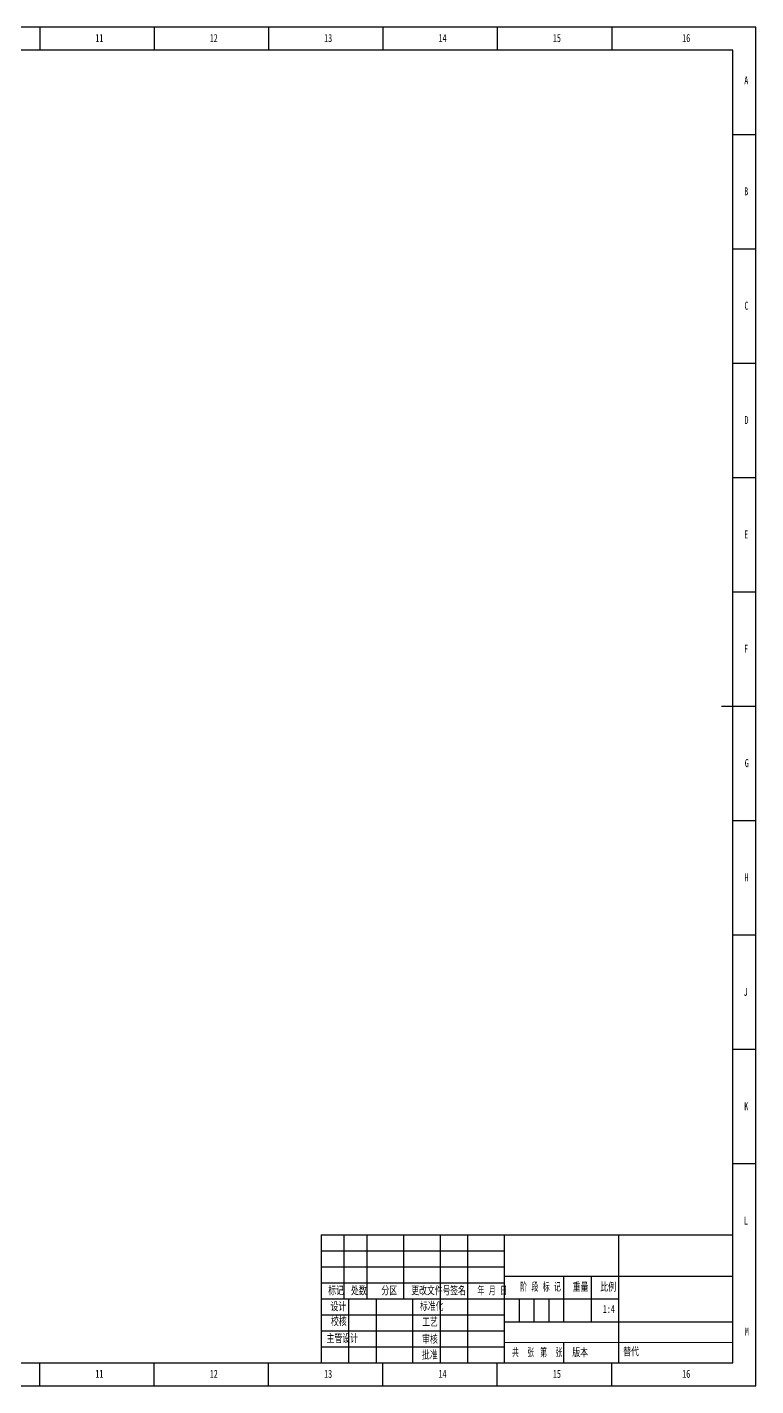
# Model space of a CAD drawing. Header units: millimetres. Extents: x 0 to 841, y 0 to 594.
# Drawn here: x 523 to 841, y 0 to 594 of the extents above; entities that cross this region are included whole.
import ezdxf

# ---------------------------------------------------------------- set-up
doc = ezdxf.new("R2010")
doc.units = ezdxf.units.MM
for name, color, linetype in [('10', 7, 'Continuous'), ('5', 7, 'Continuous'), ('SLD-0', 7, 'Continuous')]:
    doc.layers.add(name, color=color, linetype=linetype)
doc.styles.add('SLDTEXTSTYLE0', font='TXT', dxfattribs={"width": 0.7, "bigfont": 'bigfont'})
doc.styles.add('SLDTEXTSTYLE1', font='TXT', dxfattribs={"width": 0.62, "bigfont": 'bigfont'})
doc.styles.add('SLDTEXTSTYLE2', font='TXT', dxfattribs={"width": 0.614286, "bigfont": 'bigfont'})
doc.styles.add('SLDTEXTSTYLE3', font='TXT', dxfattribs={"width": 0.6, "bigfont": 'bigfont'})
doc.styles.add('SLDTEXTSTYLE4', font='TXT', dxfattribs={"width": 0.7})

msp = doc.modelspace()

# ---------------------------------------------------------------- linework, layer by layer
at = {"layer": '5', "color": 7}
for p, q in [((841, 594), (0, 594)), ((841, 0), (841, 594)), ((651, 59), (731, 59)), ((651, 52), (731, 52)), ((737.5, 38), (737.5, 28)), ((744, 38), (744, 28)), ((750.5, 38), (750.5, 28)), ((0, 0), (841, 0))]:
    msp.add_line(p, q, dxfattribs=at)
at = {"layer": '5'}
for p, q in [((528, 594), (528, 584)), ((578, 594), (578, 584)), ((628, 594), (628, 584)), ((678, 594), (678, 584)), ((728, 594), (728, 584)), ((778, 594), (778, 584)), ((841, 547), (831, 547)), ((841, 497), (831, 497)), ((841, 447), (831, 447)), ((841, 397), (831, 397)), ((841, 347), (831, 347)), ((841, 247), (831, 247)), ((841, 197), (831, 197)), ((841, 147), (831, 147)), ((841, 97), (831, 97)), ((528, 0), (528, 10)), ((578, 0), (578, 10)), ((628, 0), (628, 10)), ((678, 0), (678, 10)), ((728, 0), (728, 10)), ((778, 0), (778, 10))]:
    msp.add_line(p, q, dxfattribs=at)
at = {"layer": '5', "color": 7, "lineweight": 25}
for p, q in [((831, 584), (25, 584)), ((831, 10), (831, 584)), ((651, 66), (831, 66)), ((651, 66), (651, 10)), ((661, 66), (661, 38)), ((671, 66), (671, 38)), ((687, 66), (687, 38)), ((703, 66), (703, 10)), ((715, 66), (715, 10)), ((731, 66), (731, 10)), ((781, 66), (781, 38)), ((731, 48), (831, 48)), ((757, 48), (757, 28)), ((769, 48), (769, 28)), ((651, 45), (731, 45)), ((651, 38), (781, 38)), ((663, 38), (663, 10)), ((675, 38), (675, 10)), ((691, 38), (691, 10)), ((781, 38), (781, 10)), ((651, 31), (731, 31)), ((651, 24), (731, 24)), ((731, 28), (831, 28)), ((731, 19), (831, 19.028)), ((651, 17), (731, 17)), ((0, 10), (831, 10))]:
    msp.add_line(p, q, dxfattribs=at)
at = {"layer": '5', "lineweight": 25}
for p, q in [((841, 297), (826, 297)), ((757, 19.007), (757, 10))]:
    msp.add_line(p, q, dxfattribs=at)

# ---------------------------------------------------------------- texts
at = {"layer": '10', "char_height": 3.5, "attachment_point": 2}
for s, insert, style in [('11', (554.089, 590.997), 'SLDTEXTSTYLE4'), ('12', (604.089, 590.997), 'SLDTEXTSTYLE4'), ('13', (654.089, 590.997), 'SLDTEXTSTYLE4'), ('14', (704.089, 590.997), 'SLDTEXTSTYLE4'), ('15', (754.089, 590.997), 'SLDTEXTSTYLE4'), ('16', (810.591, 590.997), 'SLDTEXTSTYLE4'), ('A', (836.82, 572.497), 'SLDTEXTSTYLE4'), ('B', (836.82, 523.997), 'SLDTEXTSTYLE4'), ('C', (836.927, 473.997), 'SLDTEXTSTYLE4'), ('D', (836.93, 423.997), 'SLDTEXTSTYLE4'), ('E', (836.818, 373.997), 'SLDTEXTSTYLE4'), ('F', (836.724, 323.997), 'SLDTEXTSTYLE4'), ('G', (837.039, 273.997), 'SLDTEXTSTYLE4'), ('H', (836.93, 223.997), 'SLDTEXTSTYLE4'), ('J', (836.515, 173.997), 'SLDTEXTSTYLE4'), ('K', (836.82, 123.997), 'SLDTEXTSTYLE4'), ('L', (836.681, 73.997), 'SLDTEXTSTYLE4'), ('\\M+18D5A\\M+18A6A', (658.733, 29.668), 'SLDTEXTSTYLE0'), ('1:4', (776.749, 35.353), 'SLDTEXTSTYLE4'), ('M', (837.097, 25.497), 'SLDTEXTSTYLE4'), ('\\M+18EE5\\M+18AC7设计', (660.264, 22.22), 'SLDTEXTSTYLE0'), ('11', (554.089, 6.997), 'SLDTEXTSTYLE4'), ('12', (604.089, 6.997), 'SLDTEXTSTYLE4'), ('13', (654.089, 6.997), 'SLDTEXTSTYLE4'), ('14', (704.089, 6.997), 'SLDTEXTSTYLE4'), ('15', (754.089, 6.997), 'SLDTEXTSTYLE4'), ('16', (810.591, 6.997), 'SLDTEXTSTYLE4')]:
    msp.add_mtext(s, dxfattribs=dict(at, insert=insert, style=style))
at = {"layer": '10', "color": 7, "char_height": 3.5, "attachment_point": 2}
for s, insert, style in [('标记', (657.522, 43.15), 'SLDTEXTSTYLE0'), ('处\\M+19094', (667.496, 43.15), 'SLDTEXTSTYLE0'), ('\\M+195AA\\M+18BE6', (680.798, 43.15), 'SLDTEXTSTYLE0'), ('\\M+18D58\\M+189FC\\M+195B6\\M+18C8F\\M+18D86', (698.989, 43.15), 'SLDTEXTSTYLE0'), ('签\\M+196BC', (710.851, 43.15), 'SLDTEXTSTYLE0'), ('\\M+1944E \\M+18C8E \\M+193FA', (725.802, 43.15), 'SLDTEXTSTYLE1'), ('阶 \\M+19269 标 记', (746.908, 44.73), 'SLDTEXTSTYLE2'), ('\\M+18F64\\M+197CA', (764.38, 44.73), 'SLDTEXTSTYLE0'), ('\\M+194E4\\M+197E1', (776.497, 44.73), 'SLDTEXTSTYLE0'), ('设计', (658.532, 36.169), 'SLDTEXTSTYLE0'), ('标\\M+18F79\\M+189BB', (699.347, 36.284), 'SLDTEXTSTYLE0'), ('\\M+18D48艺', (698.57, 29.368), 'SLDTEXTSTYLE0'), ('审\\M+18A6A', (698.569, 21.92), 'SLDTEXTSTYLE0'), ('\\M+194E1\\M+18F79', (698.491, 15.009), 'SLDTEXTSTYLE0'), ('\\M+18BA4  张', (739.275, 16.086), 'SLDTEXTSTYLE3'), ('\\M+191E6  张', (751.611, 16.086), 'SLDTEXTSTYLE3'), ('\\M+194C5\\M+1967B', (764.214, 16.086), 'SLDTEXTSTYLE0')]:
    msp.add_mtext(s, dxfattribs=dict(at, insert=insert, style=style))
at = {"layer": 'SLD-0', "insert": (783.073, 16.45), "char_height": 3.5, "attachment_point": 1, "style": 'SLDTEXTSTYLE0'}
msp.add_mtext('\\M+191D6\\M+191E3', dxfattribs=at)

doc.saveas('drawing.dxf')
